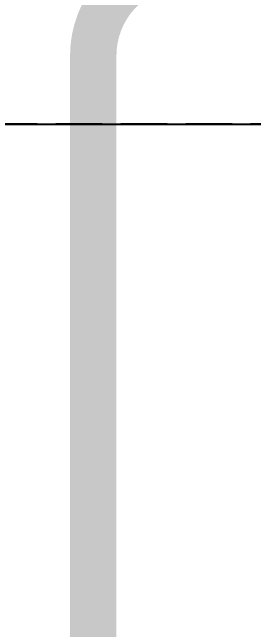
# Model space of a CAD drawing. Extents: x 220580 to 2027826, y -309201 to 71987.
# Drawn here: x 291004 to 291525, y -151868 to -150539 of the extents above; entities that cross this region are included whole.
import ezdxf

# ---------------------------------------------------------------- set-up
doc = ezdxf.new("R2010")
doc.units = 0
doc.linetypes.add('DASH', pattern=[0.35, 0.25, -0.1])
doc.linetypes.add('ZN-DOT', pattern=[0.25, 0, -0.25])
for name, color, linetype in [('!ZN6-层高线-8', 8, 'ZN-DOT'), ('20剖面图$0$A-LIN-V', 9, 'Continuous'), ('3索引', 3, 'Continuous'), ('DIM', 173, 'Continuous')]:
    doc.layers.add(name, color=color, linetype=linetype)
doc.styles.add('DHTEXT-1', font='ROMANS.shx', dxfattribs={"width": 0.7, "bigfont": 'CHINESE.shx'})
doc.dimstyles.new('ZN3', dxfattribs={"dimscale": 3, "dimtxt": 2.5, "dimasz": 1.5, "dimexe": 1, "dimexo": 2, "dimgap": 0.9, "dimtad": 1, "dimdec": 0, "dimdsep": 46, "dimtxsty": 'DHTEXT-1', "dimblk": 'ARCHTICK', "dimcen": 2.5, "dimclrd": 173, "dimclre": 173, "dimclrt": 7, "dimazin": 2, "dimtfac": 1, "dimtix": 1, "dimtmove": 2, "dimatfit": 3, "dimfxl": 0, "dimarcsym": 0})

# ---------------------------------------------------------------- blocks, each defined once
blk = doc.blocks.new('_ArchTick')
at = {"color": 0, "linetype": 'ByBlock', "const_width": 0.4}
blk.add_lwpolyline([(-0.5, -0.5), (0.5, 0.5)], dxfattribs=at)
blk = doc.blocks.new('*D994')
at = {"layer": 'Defpoints', "color": 0, "ltscale": 30, "transparency": 16777216}
for p in [(291591.7, -149791.2), (292626.7, -150779.4), (291591.7, -150829.4)]:
    blk.add_point(p, dxfattribs=at)
at = {"layer": 'DIM', "color": 173, "linetype": 'ByBlock', "lineweight": -2, "ltscale": 30, "transparency": 16777216}
for p, q in [((291591.7, -150429.4), (291591.7, -149591.2)), ((292626.7, -150379.4), (292626.7, -149591.2)), ((291591.7, -149791.2), (291291.7, -149791.2)), ((292626.7, -149791.2), (291591.7, -149791.2)), ((292626.7, -149791.2), (292926.7, -149791.2))]:
    blk.add_line(p, q, dxfattribs=at)
at = {"layer": 'DIM', "color": 173, "lineweight": -2, "ltscale": 30, "transparency": 16777216, "xscale": 300, "yscale": 300, "zscale": 300}
blk.add_blockref('_ArchTick', (291591.7, -149791.2), dxfattribs=at)
at = {"layer": 'DIM', "color": 173, "lineweight": -2, "ltscale": 30, "transparency": 16777216, "xscale": 300, "yscale": 300, "zscale": 300, "rotation": 180}
blk.add_blockref('_ArchTick', (292626.7, -149791.2), dxfattribs=at)
at = {"layer": 'DIM', "color": 7, "ltscale": 30, "transparency": 16777216, "insert": (292109.2, -149361.2), "char_height": 500, "attachment_point": 5, "style": 'DHTEXT-1'}
blk.add_mtext('1035', dxfattribs=at)

msp = doc.modelspace()

# ---------------------------------------------------------------- linework, layer by layer
at = {"layer": '!ZN6-层高线-8', "linetype": 'DASH', "ltscale": 400}
msp.add_line((297358, -150779.4), (286319.6, -150779.4), dxfattribs=at)
at = {"layer": '20剖面图$0$A-LIN-V'}
msp.add_line((286319.6, -150779.4), (292591.7, -150779.4), dxfattribs=at)
at = {"layer": '3索引', "linetype": 'DASH', "ltscale": 1000, "const_width": 100}
msp.add_lwpolyline([(291378.7, -150432.2), (292586.6, -150432.2, -0.414214), (292786.6, -150632.2), (292786.6, -151945.7, -0.414214), (292586.6, -152145.7), (291378.7, -152145.7, -0.414214), (291178.7, -151945.7), (291178.7, -150632.2, -0.414214)], format="xyb", close=True, dxfattribs=at)

# ---------------------------------------------------------------- dimensions: what is measured, and where the dimension line sits
at = {"layer": 'DIM', "ltscale": 30}
dim = msp.add_linear_dim(base=(291591.7, -149791.2), p1=(292626.7, -150779.4), p2=(291591.7, -150829.4), dimstyle='ZN3', override={"dimscale": 200}, dxfattribs=at)
dim.commit()
dim.dimension.update_dxf_attribs({"geometry": '*D994', "text_midpoint": (292109.2, -149361.2)})

doc.saveas('drawing.dxf')
